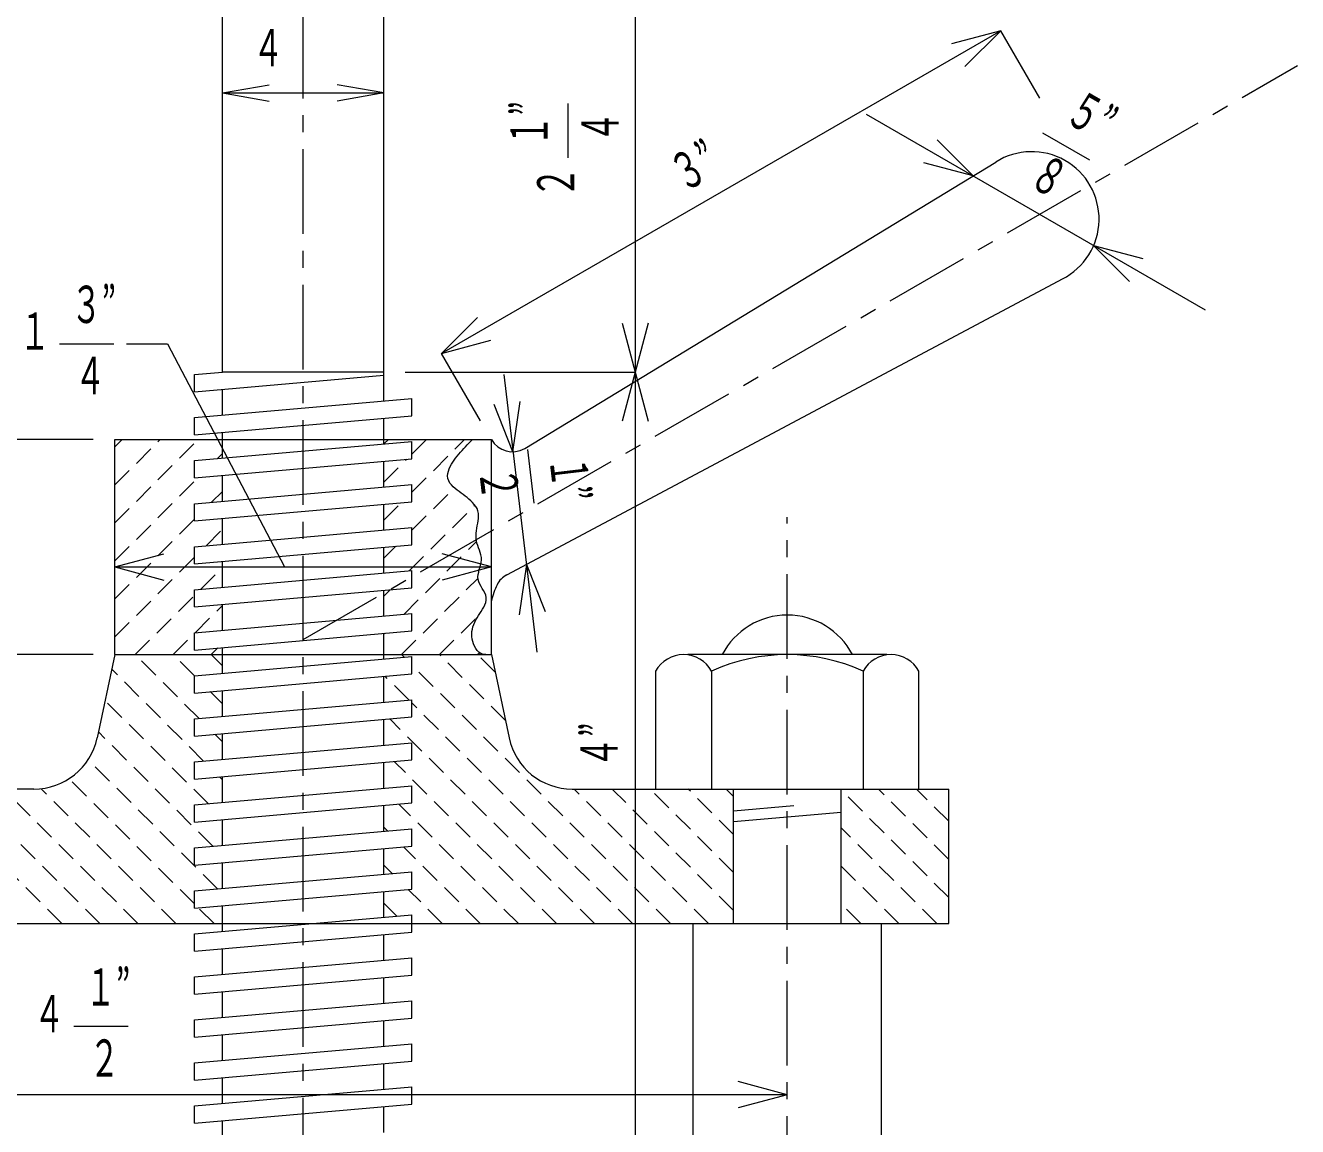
# Model space of a CAD drawing. Units: millimetres, scale not verified. Extents: x -820 to 820, y -580 to 580.
# Drawn here: x -395.2 to -245.1, y 179.7 to 309.8 of the extents above; entities that cross this region are included whole.
import ezdxf
from ezdxf.enums import TextEntityAlignment as Align

# ---------------------------------------------------------------- set-up
doc = ezdxf.new("R2010")
doc.units = ezdxf.units.MM
doc.header["$LTSCALE"] = 2
doc.linetypes.add('CHAIN1', pattern=[8, 5, -1, 1, -1])
doc.linetypes.add('DASHED1', pattern=[1.8, 1.2, -0.6])
for name, color, linetype, lineweight in [('0-0_通り芯', 3, 'Continuous', 18), ('0-1_補助芯', 4, 'CHAIN1', 18), ('0-2_通芯記号', 2, 'Continuous', 18)]:
    doc.layers.add(name, color=color, linetype=linetype, lineweight=lineweight)
doc.styles.add('ＭＳ ゴシック', font='')
doc.styles.get('ＭＳ ゴシック').set_extended_font_data('MS Gothic')

msp = doc.modelspace()

# ---------------------------------------------------------------- linework, layer by layer
at = {"layer": '0-0_通り芯'}
for p, q in [((-371.96, 268.825), (-371.96, 346.378)), ((-352.91, 265.421), (-352.91, 346.378)), ((-336.273, 259.815), (-280.671, 293.638)), ((-338.405, 244.889), (-272.727, 279.878)), ((-375.262, 268.534), (-371.96, 268.825)), ((-352.91, 268.825), (-371.96, 268.825)), ((-375.262, 266.495), (-375.262, 268.534)), ((-375.262, 266.495), (-352.91, 268.462)), ((-371.96, 263.745), (-371.96, 266.785)), ((-375.262, 263.454), (-349.608, 265.712)), ((-349.608, 263.672), (-349.608, 265.712)), ((-375.262, 261.415), (-349.608, 263.672)), ((-375.262, 261.415), (-375.262, 263.454)), ((-352.91, 260.341), (-352.91, 263.382)), ((-371.96, 258.665), (-371.96, 261.705)), ((-384.66, 235.47), (-384.66, 260.87)), ((-384.66, 260.87), (-340.21, 260.87)), ((-375.262, 258.374), (-349.608, 260.632)), ((-349.608, 258.592), (-349.608, 260.632)), ((-340.21, 235.47), (-340.21, 260.87)), ((-375.262, 256.335), (-349.608, 258.592)), ((-375.262, 256.335), (-375.262, 258.374)), ((-352.91, 255.261), (-352.91, 258.302)), ((-375.262, 253.294), (-349.608, 255.552)), ((-371.96, 253.585), (-371.96, 256.625)), ((-349.608, 253.512), (-349.608, 255.552)), ((-375.262, 251.255), (-349.608, 253.512)), ((-375.262, 251.255), (-375.262, 253.294)), ((-352.91, 250.181), (-352.91, 253.222)), ((-371.96, 248.505), (-371.96, 251.545)), ((-375.262, 248.214), (-349.608, 250.472)), ((-349.608, 248.432), (-349.608, 250.472)), ((-375.262, 246.175), (-349.608, 248.432)), ((-375.262, 246.175), (-375.262, 248.214)), ((-352.91, 245.101), (-352.91, 248.142)), ((-371.96, 243.425), (-371.96, 246.465)), ((-375.262, 243.134), (-349.608, 245.392)), ((-349.608, 243.352), (-349.608, 245.392)), ((-375.262, 241.095), (-349.608, 243.352)), ((-375.262, 241.095), (-375.262, 243.134)), ((-352.91, 240.021), (-352.91, 243.062)), ((-375.262, 238.054), (-349.608, 240.312)), ((-371.96, 238.345), (-371.96, 241.385)), ((-349.608, 238.272), (-349.608, 240.312)), ((-375.262, 236.015), (-349.608, 238.272)), ((-375.262, 236.015), (-375.262, 238.054)), ((-352.91, 234.941), (-352.91, 237.982)), ((-371.96, 233.265), (-371.96, 236.305)), ((-384.66, 235.47), (-386.751, 225.631)), ((-384.66, 235.47), (-340.21, 235.47)), ((-375.262, 232.974), (-349.608, 235.232)), ((-349.608, 233.192), (-349.608, 235.232)), ((-340.21, 235.47), (-338.118, 225.631)), ((-293.553, 235.47), (-317.016, 235.47)), ((-375.262, 230.935), (-349.608, 233.192)), ((-375.262, 230.935), (-375.262, 232.974)), ((-352.91, 229.861), (-352.91, 232.902)), ((-320.826, 233.515), (-320.826, 219.595)), ((-314.222, 233.515), (-314.222, 219.595)), ((-296.347, 233.515), (-296.347, 219.595)), ((-289.743, 219.595), (-289.743, 233.515)), ((-375.262, 227.894), (-349.608, 230.152)), ((-371.96, 228.185), (-371.96, 231.225)), ((-349.608, 228.112), (-349.608, 230.152)), ((-375.262, 225.855), (-349.608, 228.112)), ((-375.262, 225.855), (-375.262, 227.894)), ((-352.91, 224.781), (-352.91, 227.822)), ((-371.96, 223.105), (-371.96, 226.145)), ((-375.262, 222.814), (-349.608, 225.072)), ((-349.608, 223.032), (-349.608, 225.072)), ((-375.262, 220.775), (-349.608, 223.032)), ((-375.262, 220.775), (-375.262, 222.814)), ((-352.91, 219.701), (-352.91, 222.742)), ((-371.96, 218.025), (-371.96, 221.065)), ((-394.204, 219.595), (-438.635, 219.595)), ((-375.262, 217.734), (-349.608, 219.992)), ((-349.608, 217.952), (-349.608, 219.992)), ((-330.665, 219.595), (-286.235, 219.595)), ((-311.635, 203.72), (-311.635, 219.595)), ((-298.935, 203.72), (-298.935, 219.595)), ((-286.235, 203.72), (-286.235, 219.595)), ((-375.262, 215.695), (-349.608, 217.952)), ((-375.262, 215.695), (-375.262, 217.734)), ((-352.91, 214.621), (-352.91, 217.662)), ((-304.518, 217.615), (-311.635, 216.992)), ((-298.935, 216.833), (-311.635, 215.722)), ((-375.262, 212.654), (-349.608, 214.912)), ((-371.96, 212.945), (-371.96, 215.985)), ((-349.608, 212.872), (-349.608, 214.912)), ((-375.262, 210.615), (-349.608, 212.872)), ((-375.262, 210.615), (-375.262, 212.654)), ((-352.91, 209.541), (-352.91, 212.582)), ((-371.96, 207.865), (-371.96, 210.905)), ((-375.262, 207.574), (-349.608, 209.832)), ((-349.608, 207.792), (-349.608, 209.832)), ((-375.262, 205.535), (-349.608, 207.792)), ((-375.262, 205.535), (-375.262, 207.574)), ((-352.91, 204.461), (-352.91, 207.502)), ((-371.96, 202.785), (-371.96, 205.825)), ((-375.262, 202.494), (-349.608, 204.752)), ((-349.608, 202.712), (-349.608, 204.752)), ((-438.635, 203.72), (-286.235, 203.72)), ((-375.262, 200.455), (-349.608, 202.712)), ((-316.41, 127.52), (-316.41, 203.72)), ((-294.159, 127.52), (-294.159, 203.72)), ((-375.262, 200.455), (-375.262, 202.494)), ((-352.91, 199.381), (-352.91, 202.422)), ((-371.96, 197.705), (-371.96, 200.745)), ((-375.262, 197.414), (-349.608, 199.672)), ((-349.608, 197.632), (-349.608, 199.672)), ((-375.262, 195.375), (-349.608, 197.632)), ((-375.262, 195.375), (-375.262, 197.414)), ((-352.91, 194.301), (-352.91, 197.342)), ((-371.96, 192.625), (-371.96, 195.665)), ((-375.262, 192.334), (-349.608, 194.592)), ((-349.608, 192.552), (-349.608, 194.592)), ((-375.262, 190.295), (-349.608, 192.552)), ((-375.262, 190.295), (-375.262, 192.334)), ((-352.91, 189.221), (-352.91, 192.262)), ((-375.262, 187.254), (-349.608, 189.512)), ((-371.96, 187.545), (-371.96, 190.585)), ((-349.608, 187.472), (-349.608, 189.512)), ((-375.262, 185.215), (-349.608, 187.472)), ((-375.262, 185.215), (-375.262, 187.254)), ((-352.91, 184.141), (-352.91, 187.182)), ((-371.96, 182.465), (-371.96, 185.505)), ((-375.262, 182.174), (-349.608, 184.432)), ((-349.608, 182.392), (-349.608, 184.432)), ((-375.262, 180.135), (-349.608, 182.392)), ((-375.262, 180.135), (-375.262, 182.174)), ((-352.91, 179.061), (-352.91, 182.102)), ((-371.96, 177.385), (-371.96, 180.425))]:
    msp.add_line(p, q, dxfattribs=at)
at = {"layer": '0-0_通り芯', "linetype": 'DASHED1'}
for p, q in [((-384.66, 251.023), (-374.813, 260.87)), ((-384.66, 255.513), (-379.303, 260.87)), ((-384.66, 260.004), (-383.793, 260.87)), ((-352.889, 260.343), (-352.362, 260.87)), ((-349.608, 254.644), (-343.382, 260.87)), ((-349.608, 259.135), (-347.872, 260.87)), ((-372.583, 258.61), (-371.96, 259.233)), ((-352.91, 255.833), (-350.202, 258.54)), ((-384.66, 246.533), (-374.819, 256.374)), ((-373.23, 253.473), (-371.96, 254.743)), ((-349.608, 250.154), (-344.581, 255.181)), ((-352.91, 251.342), (-350.849, 253.403)), ((-349.906, 245.365), (-342.162, 253.11)), ((-384.66, 242.043), (-375.262, 251.441)), ((-373.876, 248.336), (-371.96, 250.253)), ((-352.91, 246.852), (-351.496, 248.266)), ((-350.553, 240.228), (-341.951, 248.83)), ((-384.66, 237.553), (-375.262, 246.951)), ((-374.523, 243.199), (-371.96, 245.763)), ((-350.821, 235.47), (-341.775, 244.517)), ((-382.252, 235.47), (-375.262, 242.461)), ((-352.91, 242.362), (-352.143, 243.129)), ((-375.17, 238.062), (-371.96, 241.273)), ((-346.331, 235.47), (-341.764, 240.037)), ((-377.762, 235.47), (-375.262, 237.971)), ((-352.91, 237.872), (-352.789, 237.992)), ((-373.272, 235.47), (-372.483, 236.259)), ((-374.722, 227.942), (-382.25, 235.47)), ((-375.262, 232.971), (-377.76, 235.47)), ((-371.96, 234.16), (-373.27, 235.47)), ((-350.502, 235.153), (-350.819, 235.47)), ((-319.069, 203.72), (-349.608, 234.258)), ((-338.558, 227.698), (-346.329, 235.47)), ((-341.841, 235.47), (-341.595, 235.717)), ((-339.77, 233.401), (-341.839, 235.47)), ((-374.18, 222.909), (-385.024, 233.754)), ((-349.96, 230.121), (-352.755, 232.915)), ((-373.638, 217.877), (-385.811, 230.051)), ((-371.96, 229.669), (-373.389, 231.099)), ((-323.559, 203.72), (-349.608, 229.768)), ((-328.05, 203.72), (-352.212, 227.883)), ((-373.095, 212.845), (-386.598, 226.348)), ((-371.96, 225.179), (-372.847, 226.067)), ((-372.553, 207.813), (-387.811, 223.07)), ((-332.54, 203.72), (-351.67, 222.851)), ((-375.262, 206.031), (-390.055, 220.824)), ((-371.96, 220.689), (-372.305, 221.035)), ((-390.911, 203.72), (-406.786, 219.595)), ((-386.421, 203.72), (-402.296, 219.595)), ((-381.931, 203.72), (-397.806, 219.595)), ((-377.441, 203.72), (-393.363, 219.642)), ((-314.579, 203.72), (-330.454, 219.595)), ((-311.635, 205.266), (-325.964, 219.595)), ((-311.635, 209.756), (-321.474, 219.595)), ((-311.635, 214.246), (-316.984, 219.595)), ((-311.635, 218.736), (-312.494, 219.595)), ((-286.235, 206.806), (-298.935, 219.506)), ((-286.235, 211.296), (-294.533, 219.595)), ((-286.235, 215.787), (-290.043, 219.595)), ((-337.03, 203.72), (-351.128, 217.818)), ((-352.461, 214.661), (-352.91, 215.11)), ((-287.638, 203.72), (-298.935, 215.016)), ((-341.52, 203.72), (-350.586, 212.786)), ((-351.918, 209.628), (-352.91, 210.619)), ((-292.129, 203.72), (-298.935, 210.526)), ((-346.01, 203.72), (-350.044, 207.754)), ((-351.376, 204.596), (-352.91, 206.129)), ((-296.619, 203.72), (-298.935, 206.036)), ((-372.951, 203.72), (-374.806, 205.575))]:
    msp.add_line(p, q, dxfattribs=at)
at = {"layer": '0-0_通り芯', "color": 2}
for p, q in [((-343.669, 259.585), (-343.47, 259.803)), ((-343.47, 259.803), (-343.269, 260.018)), ((-343.269, 260.018), (-343.066, 260.233)), ((-343.066, 260.233), (-342.862, 260.446)), ((-342.862, 260.446), (-342.657, 260.658)), ((-342.657, 260.658), (-342.451, 260.87)), ((-344.772, 258.202), (-344.605, 258.445)), ((-344.605, 258.445), (-344.429, 258.682)), ((-344.429, 258.682), (-344.246, 258.913)), ((-344.246, 258.913), (-344.058, 259.141)), ((-344.058, 259.141), (-343.865, 259.364)), ((-343.865, 259.364), (-343.669, 259.585)), ((-345.373, 256.564), (-345.354, 256.858)), ((-345.354, 256.858), (-345.291, 257.146)), ((-345.291, 257.146), (-345.193, 257.424)), ((-345.193, 257.424), (-345.07, 257.693)), ((-345.07, 257.693), (-344.928, 257.951)), ((-344.928, 257.951), (-344.772, 258.202)), ((-345.338, 256.271), (-345.373, 256.564)), ((-345.244, 255.992), (-345.338, 256.271)), ((-345.098, 255.736), (-345.244, 255.992)), ((-344.915, 255.505), (-345.098, 255.736)), ((-344.71, 255.293), (-344.915, 255.505)), ((-344.49, 255.096), (-344.71, 255.293)), ((-344.262, 254.909), (-344.49, 255.096)), ((-344.029, 254.728), (-344.262, 254.909)), ((-343.793, 254.551), (-344.029, 254.728)), ((-343.556, 254.375), (-343.793, 254.551)), ((-343.32, 254.198), (-343.556, 254.375)), ((-343.086, 254.017), (-343.32, 254.198)), ((-342.857, 253.831), (-343.086, 254.017)), ((-342.636, 253.637), (-342.857, 253.831)), ((-342.424, 253.431), (-342.636, 253.637)), ((-342.228, 253.211), (-342.424, 253.431)), ((-342.053, 252.973), (-342.228, 253.211)), ((-341.908, 252.716), (-342.053, 252.973)), ((-341.805, 252.44), (-341.908, 252.716)), ((-341.749, 252.151), (-341.805, 252.44)), ((-341.879, 250.686), (-341.828, 250.977)), ((-341.828, 250.977), (-341.782, 251.268)), ((-341.782, 251.268), (-341.748, 251.561)), ((-341.734, 251.856), (-341.749, 252.151)), ((-341.748, 251.561), (-341.734, 251.856)), ((-342.028, 249.516), (-342.011, 249.811)), ((-342.021, 249.221), (-342.028, 249.516)), ((-342.011, 249.811), (-341.976, 250.104)), ((-341.976, 250.104), (-341.931, 250.396)), ((-341.931, 250.396), (-341.879, 250.686)), ((-341.983, 248.929), (-342.021, 249.221)), ((-341.915, 248.642), (-341.983, 248.929)), ((-341.826, 248.361), (-341.915, 248.642)), ((-341.725, 248.083), (-341.826, 248.361)), ((-341.623, 247.806), (-341.725, 248.083)), ((-341.527, 247.527), (-341.623, 247.806)), ((-341.448, 247.243), (-341.527, 247.527)), ((-341.479, 246.076), (-341.417, 246.365)), ((-341.397, 246.953), (-341.448, 247.243)), ((-341.417, 246.365), (-341.385, 246.658)), ((-341.385, 246.658), (-341.397, 246.953)), ((-341.794, 244.639), (-341.769, 244.933)), ((-341.769, 244.933), (-341.712, 245.222)), ((-341.712, 245.222), (-341.637, 245.508)), ((-341.637, 245.508), (-341.556, 245.791)), ((-341.556, 245.791), (-341.479, 246.076)), ((-341.772, 244.345), (-341.794, 244.639)), ((-341.693, 244.061), (-341.772, 244.345)), ((-341.574, 243.791), (-341.693, 244.061)), ((-341.433, 243.532), (-341.574, 243.791)), ((-341.282, 243.279), (-341.433, 243.532)), ((-341.13, 243.026), (-341.282, 243.279)), ((-340.989, 242.767), (-341.13, 243.026)), ((-340.875, 242.494), (-340.989, 242.767)), ((-340.882, 241.624), (-340.819, 241.912)), ((-340.814, 242.206), (-340.875, 242.494)), ((-340.819, 241.912), (-340.814, 242.206)), ((-341.738, 240.08), (-341.579, 240.329)), ((-341.579, 240.329), (-341.419, 240.577)), ((-341.419, 240.577), (-341.263, 240.827)), ((-341.263, 240.827), (-341.116, 241.083)), ((-341.116, 241.083), (-340.986, 241.348)), ((-340.986, 241.348), (-340.882, 241.624)), ((-342.461, 238.475), (-342.389, 238.761)), ((-342.389, 238.761), (-342.291, 239.039)), ((-342.291, 239.039), (-342.173, 239.309)), ((-342.173, 239.309), (-342.039, 239.572)), ((-342.039, 239.572), (-341.892, 239.829)), ((-341.892, 239.829), (-341.738, 240.08)), ((-342.521, 237.889), (-342.506, 238.183)), ((-342.509, 237.594), (-342.521, 237.889)), ((-342.472, 237.301), (-342.509, 237.594)), ((-342.506, 238.183), (-342.461, 238.475)), ((-342.41, 237.013), (-342.472, 237.301)), ((-342.323, 236.731), (-342.41, 237.013)), ((-342.209, 236.459), (-342.323, 236.731)), ((-342.067, 236.2), (-342.209, 236.459)), ((-341.894, 235.962), (-342.067, 236.2)), ((-341.685, 235.753), (-341.894, 235.962)), ((-341.44, 235.591), (-341.685, 235.753)), ((-341.162, 235.492), (-341.44, 235.591)), ((-340.869, 235.47), (-341.162, 235.492))]:
    msp.add_line(p, q, dxfattribs=at)
at = {"layer": '0-0_通り芯'}
for centre, radius, start, end in [((-276.436, 286.91), 7.95, 297.02628, 122.18977), ((-337.714, 262.311), 2.882, 210, 300), ((-337.235, 242.635), 2.54, 117.41826, 154.63943), ((-330.363, 239.377), 10.145, 154.63943, 166.06673), ((-305.285, 231.501), 8.643, 27.33487, 152.66513), ((-317.524, 231.704), 3.766, 28.74723, 151.25277), ((-305.284, 214.06), 21.41, 65.32552, 114.67448), ((-293.045, 231.704), 3.766, 28.74723, 151.25277), ((-394.204, 227.215), 7.62, 270, 348), ((-330.665, 227.215), 7.62, 192, 270)]:
    msp.add_arc(centre, radius, start, end, dxfattribs=at)
at = {"layer": '0-1_補助芯'}
for p, q in [((-362.435, -226.845), (-362.435, 448.18)), ((-362.435, 237.259), (-245.06, 305.025)), ((-305.285, 106.968), (-305.285, 251.72))]:
    msp.add_line(p, q, dxfattribs=at)
at = {"layer": '0-2_通芯記号'}
for p, q in [((-323.241, 325.975), (-323.241, -148.705)), ((-280.092, 309.144), (-346.083, 271.044)), ((-280.092, 309.144), (-285.888, 307.591)), ((-280.092, 309.144), (-284.335, 304.901)), ((-275.488, 301.17), (-280.092, 309.144)), ((-371.96, 301.798), (-366.445, 302.771)), ((-371.96, 301.798), (-352.91, 301.798)), ((-371.96, 301.798), (-366.445, 300.826)), ((-352.91, 301.798), (-358.424, 302.771)), ((-352.91, 301.798), (-358.424, 300.826)), ((-331.136, 294.133), (-331.136, 300.545)), ((-255.928, 276.163), (-295.928, 299.26)), ((-283.36, 292.003), (-287.602, 296.245)), ((-275.178, 297.102), (-269.626, 293.896)), ((-283.36, 292.003), (-289.155, 293.556)), ((-269.126, 283.784), (-263.33, 282.231)), ((-269.126, 283.784), (-264.883, 279.541)), ((-346.083, 271.044), (-341.841, 275.286)), ((-324.794, 274.62), (-321.689, 263.029)), ((-321.689, 274.62), (-324.794, 263.029)), ((-391.19, 272.186), (-384.778, 272.186)), ((-346.083, 271.044), (-340.288, 272.596)), ((-341.48, 263.07), (-346.083, 271.044)), ((-350.37, 268.825), (-323.241, 268.825)), ((-338.743, 268.553), (-334.861, 235.772)), ((-337.662, 259.43), (-339.886, 265.002)), ((-337.662, 259.43), (-336.802, 265.368)), ((-387.2, 260.87), (-453.093, 260.87)), ((-335.969, 259.706), (-335.215, 253.338)), ((-384.66, 245.822), (-378.864, 247.375)), ((-340.21, 245.822), (-346.005, 247.375)), ((-384.66, 245.822), (-340.21, 245.822)), ((-384.66, 245.822), (-378.864, 244.269)), ((-340.21, 245.822), (-346.005, 244.269)), ((-336.086, 246.124), (-336.947, 240.186)), ((-336.086, 246.124), (-333.863, 240.552)), ((-387.2, 235.47), (-453.093, 235.47)), ((-389.511, 191.589), (-383.099, 191.589)), ((-305.285, 183.505), (-311.08, 185.058)), ((-305.285, 183.505), (-419.585, 183.505)), ((-305.285, 183.505), (-311.08, 181.953))]:
    msp.add_line(p, q, dxfattribs=at)
msp.add_lwpolyline([(-383.297, 272.153), (-378.436, 272.153), (-364.624, 245.822)], dxfattribs=at)

# ---------------------------------------------------------------- texts
at = {"layer": '0-2_通芯記号', "style": 'ＭＳ ゴシック', "width": 0.6}
for s, p in [('４', (-368.352, 303.616)), ('３”', (-389.818, 273.31)), ('１', (-395.903, 270.143)), ('４', (-389.371, 264.906)), ('１”', (-388.139, 192.713)), ('４', (-394.223, 189.546)), ('２', (-387.691, 184.309))]:
    msp.add_text(s, height=4.399, dxfattribs=at).set_placement(p, align=Align.BOTTOM_LEFT)
for s, rotation, p in [('５”', 329.997, (-273.429, 297.389)), ('１”', 90, (-332.26, 295.505)), ('４', 90, (-323.856, 295.952)), ('３”', 30, (-316.824, 288.817)), ('８', 329.997, (-277.655, 289.848)), ('２', 90, (-329.093, 289.42)), ('２', 276.754, (-342.985, 257.043)), ('１”', 276.754, (-334.692, 258.475)), ('４”', 90, (-323.998, 222.125))]:
    msp.add_text(s, height=4.399, rotation=rotation, dxfattribs=at).set_placement(p, align=Align.BOTTOM_LEFT)

doc.saveas('drawing.dxf')
